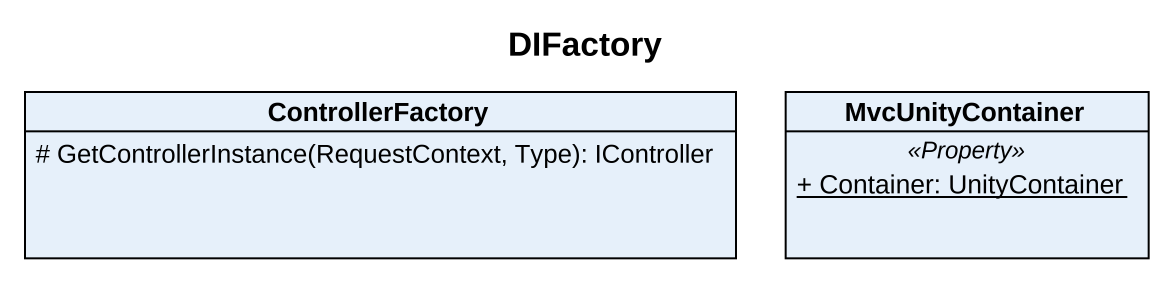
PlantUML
@startuml
title DIFactory
hide circle
hide empty members
skinparam classAttributeIconSize 0
class ControllerFactory {
  # GetControllerInstance(RequestContext, Type): IController
}
class MvcUnityContainer {
  .. <<Property>> ..
  {static} + Container: UnityContainer
}
@enduml
